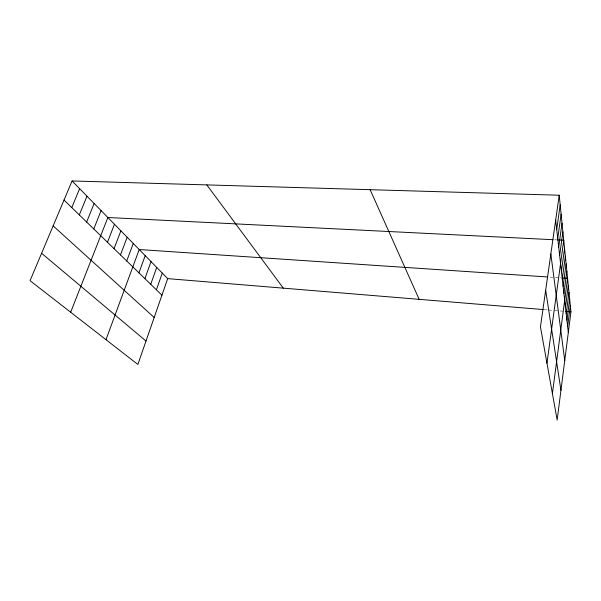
<?xml version="1.0" encoding="UTF-8"?>
<svg xmlns="http://www.w3.org/2000/svg" width="601" height="601" viewBox="0 0 601 601"><rect width="100%" height="100%" fill="white"/><g stroke="black" fill="none" stroke-linecap="round" stroke-linejoin="round"><path stroke-width="0.45" stroke-dasharray="3 2.25" d="M554.768 239.791L556.564 239.882M550.14 277.136L561.154 277.88M544.123 309.635L547.669 309.928M548.555 309.996L552.988 310.364M554.761 310.507L564.655 311.326"/><path stroke-width="0.9" d="M567.629 326.493L570.319 305.541M559.215 195.227L570.95 311.844L557.157 420.046L540.449 326.876L559.215 195.227L72.075 180.954L30.05 280.682L137.869 364.446L167.694 278.624L72.075 180.954M566.202 313.797L568.989 292.341M566.923 320.243L569.665 299.043M552.409 393.557L567.577 278.308L562.07 277.94M565.451 307.149L568.291 285.437M563.114 286.316L566.119 263.809M563.911 293.416L566.856 271.171M561.439 271.419L564.564 248.356M562.288 278.992L565.353 256.206M546.963 363.192L563.746 240.242L557.465 239.927M558.705 247.109L562.025 223.166M559.651 255.493L562.904 231.851M557.728 238.424L561.124 214.181M556.721 229.432L560.185 204.873M156.403 289.81L162.278 273.087M150.723 284.296L156.726 267.415M144.909 278.639L151.031 261.608M138.936 272.839L145.202 255.643M105.986 339.67L139.214 249.535L547.428 276.956M126.721 260.969L133.264 243.45M120.47 254.899L127.157 237.215M114.062 248.664L120.891 230.814M107.474 242.271L114.46 224.248M70.663 312.227L107.864 217.509L552.973 239.701M93.779 228.958L101.088 210.59M86.649 222.032L94.132 203.484M79.317 214.91L86.98 196.181M71.782 207.585L79.632 188.676M167.694 278.624L543.236 309.56M565.556 311.401L570.95 311.844M41.597 253.276L146.005 341.03M53.143 225.871L154.187 317.493M64.029 200.05L161.939 295.189M206.827 184.905L283.296 288.149M370.133 189.683L419.152 299.336M545.67 290.26L560.943 390.297M550.839 253.983L564.737 360.562M555.67 220.101L568.313 332.556"/></g></svg>
